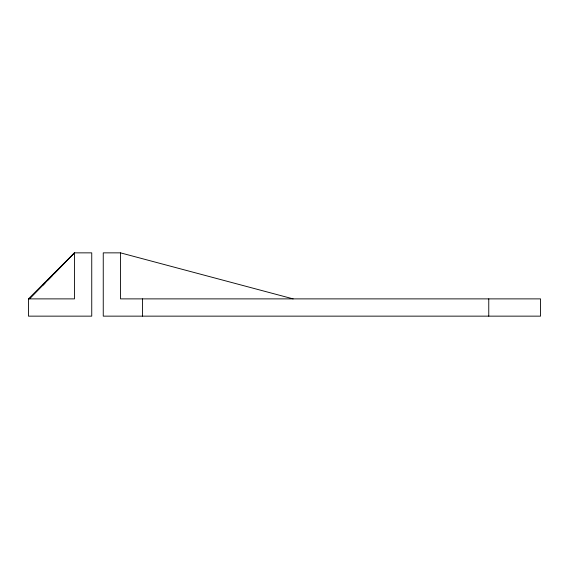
<?xml version="1.0" encoding="UTF-8"?>
<svg xmlns="http://www.w3.org/2000/svg" width="569" height="569" viewBox="0 0 569 569"><rect width="100%" height="100%" fill="white"/><g stroke="black" fill="none" stroke-linecap="round" stroke-linejoin="round"><path stroke-width="0.85" d="M42.504 285.645L44.958 283.12M48.038 279.969L52.341 275.552M54.183 273.661L74.482 252.856L91.744 252.856L91.744 316.144L28.45 316.144L28.45 298.881L74.482 252.856L74.482 298.881L28.45 298.881M29.574 298.881L74.482 252.856M120.514 252.856L103.252 252.856L103.252 316.144L540.55 316.144L540.55 298.881L120.514 298.881L120.514 252.856L293.127 298.881M488.764 298.881L488.764 316.144M142.463 298.881L142.463 316.144"/></g></svg>
